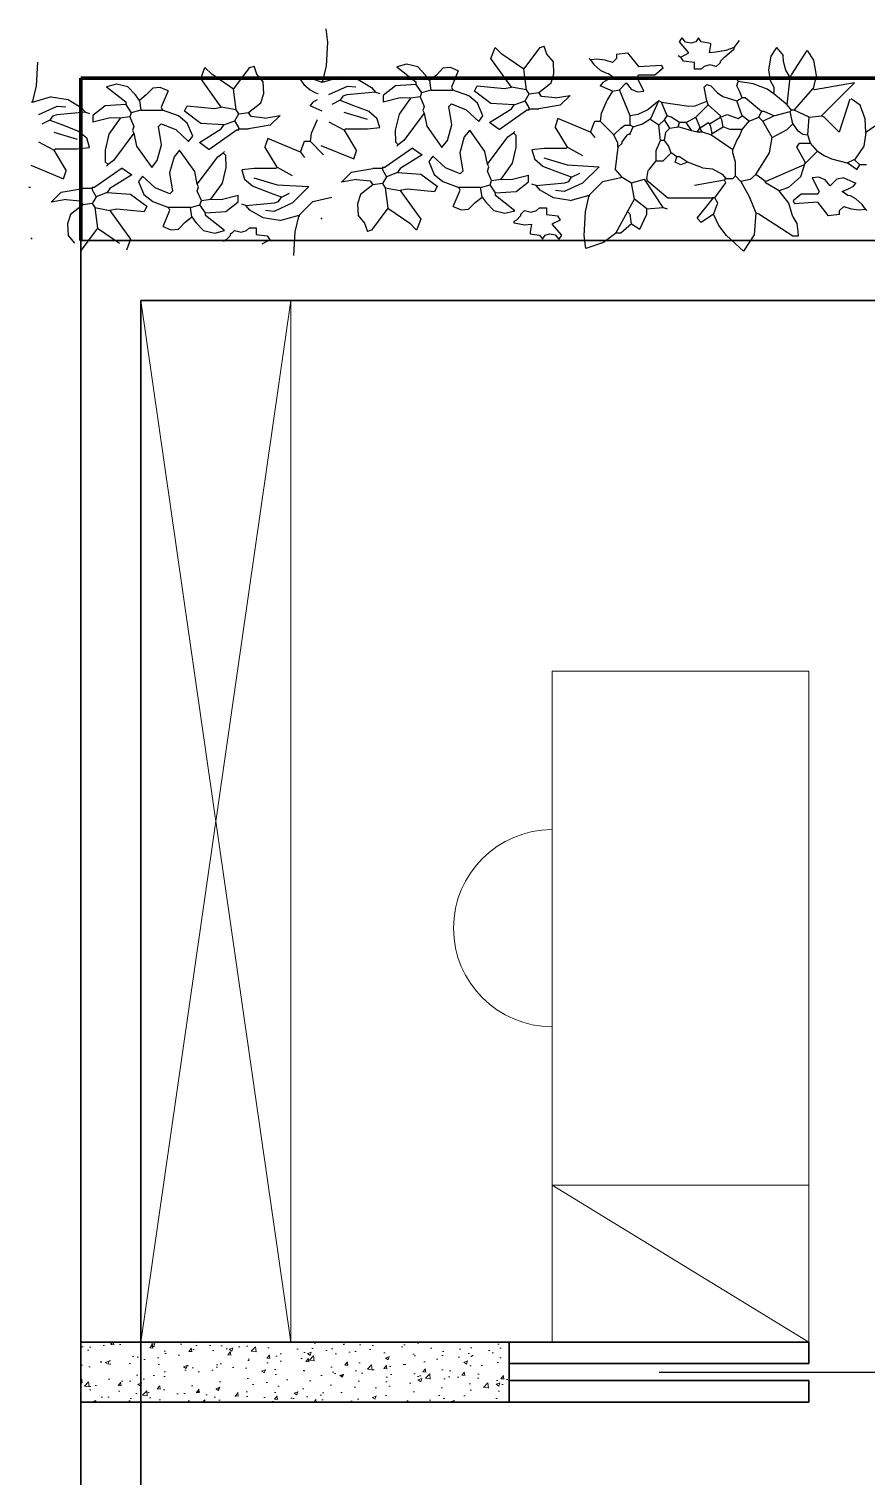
# Model space of a CAD drawing. Header units: inches. Extents: x 13.5 to 49.5, y 6.6 to 23.5.
# Drawn here: x 14.925 to 16.88, y 16.188 to 19.566 of the extents above; entities that cross this region are included whole.
import ezdxf

# ---------------------------------------------------------------- set-up
doc = ezdxf.new("R2010")
doc.units = ezdxf.units.IN
doc.header["$MEASUREMENT"] = 0
for name, color, linetype, lineweight in [('A-DOOR-FULL', 4, 'Continuous', 25), ('A-FLOR-FTPT', 6, 'Continuous', 70), ('A-FLOR-PATT', 8, 'Continuous', 18), ('A-FURN', 8, 'Continuous', 18), ('A-WALL-FULL', 7, 'Continuous', 35)]:
    doc.layers.add(name, color=color, linetype=linetype, lineweight=lineweight)
doc.layers.add('VERDE_siepe', color=96, linetype='Continuous')

# ---------------------------------------------------------------- blocks, each defined once
blk = doc.blocks.new('scrivania')
at = {"layer": 'A-FURN'}
blk.add_lwpolyline([(49.4065, -87.0109), (50.0065, -87.0109), (50.0065, -85.8109), (49.4065, -85.8109), (49.4065, -87.0109)], dxfattribs=at)
blk.add_arc((50.0065, -86.4109), 0.23, 270, 90, dxfattribs=at)

msp = doc.modelspace()

# ---------------------------------------------------------------- hatches: boundary and pattern name
at = {"layer": 'A-FLOR-PATT'}
h = msp.add_hatch(dxfattribs=at)
h.set_pattern_fill('AR-CONC', color=256, scale=0.0005, style=0)
h.set_pattern_definition([(50, (48.46112, 97.60197), (0.091092334, -0.00796954), [0.009525, -0.104775]), (355, (48.46112, 97.60197), (-0.01762141, 0.09552832), [0.00762, -0.08382]), (100.451, (48.46871, 97.60131), (0.07347125, 0.08755834), [0.008095, -0.089045]), (46.1842, (48.46112, 97.62737), (0.13553952, -0.02102116), [0.0142875, -0.1571625]), (96.6356, (48.47241, 97.62562), (0.11870212, 0.12371278), [0.0121425, -0.1335675]), (351.184, (48.46112, 97.62737), (0.1187023, 0.12371256), [0.01143, -0.12573]), (21, (48.47382, 97.62102), (0.07580744, -0.05113276), [0.009525, -0.104775]), (326, (48.47382, 97.62102), (0.03090101, 0.09209398), [0.00762, -0.08382]), (71.4514, (48.48014, 97.61676), (0.106708245, 0.04096143), [0.008095, -0.089045]), (37.5, (48.46112, 97.60197), (0.001544302, 0.04227752), [0, -0.082804, 0, -0.08509, 0, -0.0841375]), (7.5, (48.46112, 97.60197), (0.033409831, 0.050090287), [0, -0.048514, 0, -0.080899, 0, -0.0320675]), (327.5, (48.4328, 97.60197), (0.067795298, -0.002864372), [0, -0.03175, 0, -0.09906, 0, -0.131445]), (317.5, (48.4201, 97.60197), (0.07406459, 0.012713246), [0, -0.041275, 0, -0.065786, 0, -0.093345])])
h.paths.add_polyline_path([(15.0465, 16.5011), (15.0465, 16.3611), (16.0465, 16.3611), (16.0465, 16.4968, 0.366815), (16.0152, 16.4911), (16.0113, 16.4942, -0.089578), (16.0193, 16.5011)])

# ---------------------------------------------------------------- linework, layer by layer
at = {"layer": 'A-DOOR-FULL'}
msp.add_line((16.3965, 16.4311), (17.0965, 16.4311), dxfattribs=at)
at = {"layer": 'A-FLOR-FTPT'}
for p in [(24.1165, 19.4511), (15.0465, 19.0717)]:
    msp.add_line(p, (15.0465, 19.4511), dxfattribs=at)
at = {"layer": 'A-FURN'}
for p, q in [((15.5365, 18.9317), (15.1865, 16.5011)), ((15.1865, 18.9317), (15.5365, 16.5011)), ((17.0914, 18.9317), (15.1865, 18.9317)), ((15.1865, 18.9317), (15.1865, 18.5817)), ((15.5365, 18.9317), (15.1865, 18.9317)), ((15.5365, 18.9317), (15.5365, 16.5011)), ((15.1865, 18.5817), (15.1865, 16.6768)), ((16.7465, 16.5011), (16.1465, 16.867)), ((16.1465, 16.867), (16.1465, 16.5011)), ((16.7465, 16.867), (16.7465, 16.5011)), ((15.1865, 16.5011), (15.5365, 16.5011)), ((16.1465, 16.5011), (16.7465, 16.5011))]:
    msp.add_line(p, q, dxfattribs=at)
at = {"layer": 'A-WALL-FULL'}
for p, q in [((15.0465, 16.5011), (15.0465, 19.0717)), ((18.1894, 19.0717), (15.0465, 19.0717)), ((15.1865, 16.3611), (15.1865, 18.9317)), ((18.0465, 18.9317), (15.1865, 18.9317)), ((15.0465, 16.5011), (15.0465, 16.3611)), ((16.0465, 16.5011), (16.7465, 16.5011)), ((16.7465, 16.5011), (16.7465, 16.4511)), ((16.7465, 16.4511), (16.0465, 16.4511)), ((16.7465, 16.4111), (16.0465, 16.4111)), ((16.7465, 16.3611), (16.7465, 16.4111)), ((15.0465, 16.3611), (15.1865, 16.3611)), ((15.0465, 15.9511), (15.0465, 16.3611)), ((15.1865, 16.3611), (15.1865, 15.9511)), ((16.7465, 16.3611), (16.0465, 16.3611))]:
    msp.add_line(p, q, dxfattribs=at)
msp.add_lwpolyline([(15.0465, 16.5011), (16.0465, 16.5011), (16.0465, 16.3611), (15.0465, 16.3611)], close=True, dxfattribs=at)
at = {"layer": 'VERDE_siepe'}
for p, q in [((15.618, 19.5657), (15.6223, 19.535)), ((15.6223, 19.535), (15.6194, 19.4797)), ((16.0039, 19.4969), (16.0135, 19.5225)), ((16.0294, 19.5065), (16.0135, 19.5225)), ((16.0804, 19.4714), (16.1187, 19.5225)), ((16.1187, 19.5225), (16.1283, 19.5256)), ((16.1347, 19.5065), (16.1283, 19.5256)), ((16.444, 19.5352), (16.4504, 19.5448)), ((16.4663, 19.5097), (16.444, 19.5352)), ((16.4585, 19.5344), (16.4504, 19.5448)), ((16.4715, 19.5321), (16.4585, 19.5344)), ((16.4824, 19.5355), (16.4715, 19.5321)), ((16.4886, 19.5448), (16.4824, 19.5355)), ((16.495, 19.5352), (16.4886, 19.5448)), ((16.5173, 19.532), (16.495, 19.5352)), ((16.5142, 19.5097), (16.5173, 19.5288)), ((16.5173, 19.5288), (16.5173, 19.532)), ((16.5716, 19.5225), (16.5527, 19.515)), ((16.5716, 19.5225), (16.5843, 19.5384)), ((16.5716, 19.5193), (16.5716, 19.5225)), ((16.6704, 19.5225), (16.6573, 19.5024)), ((16.6704, 19.5225), (16.6864, 19.5033)), ((14.9448, 19.4883), (14.9418, 19.4331)), ((16.0517, 19.43), (16.0039, 19.4969)), ((16.0804, 19.4714), (16.0294, 19.5065)), ((16.1496, 19.4888), (16.1347, 19.5065)), ((16.151, 19.4612), (16.1496, 19.4888)), ((16.2367, 19.4938), (16.2335, 19.4969)), ((16.2515, 19.495), (16.2367, 19.4938)), ((16.2367, 19.4938), (16.2445, 19.4827)), ((16.2702, 19.4931), (16.2515, 19.495)), ((16.2877, 19.4874), (16.2702, 19.4931)), ((16.2973, 19.4969), (16.2877, 19.4874)), ((16.2973, 19.5065), (16.3228, 19.5097)), ((16.2973, 19.5065), (16.2973, 19.4969)), ((16.3228, 19.5097), (16.3483, 19.4778)), ((16.4408, 19.5033), (16.4472, 19.5001)), ((16.4472, 19.5001), (16.4663, 19.5097)), ((16.4536, 19.4906), (16.4472, 19.5001)), ((16.4791, 19.4874), (16.4536, 19.4906)), ((16.4791, 19.4714), (16.4791, 19.4874)), ((16.5293, 19.5115), (16.5142, 19.5097)), ((16.5527, 19.515), (16.5293, 19.5115)), ((16.5365, 19.4842), (16.5397, 19.4874)), ((16.5397, 19.4906), (16.5492, 19.5001)), ((16.5397, 19.4874), (16.5397, 19.4906)), ((16.5492, 19.5001), (16.5716, 19.5193)), ((16.6573, 19.5024), (16.6519, 19.4704)), ((16.6873, 19.4898), (16.6864, 19.5033)), ((16.6927, 19.4693), (16.6873, 19.4898)), ((16.7055, 19.4587), (16.7419, 19.515)), ((16.7419, 19.515), (16.757, 19.4927)), ((16.757, 19.4927), (16.7635, 19.4573)), ((15.3263, 19.4503), (15.3359, 19.4758)), ((15.3518, 19.4599), (15.3359, 19.4758)), ((15.4029, 19.4248), (15.3518, 19.4599)), ((15.4029, 19.4248), (15.4411, 19.4758)), ((15.4411, 19.4758), (15.4507, 19.479)), ((15.4571, 19.4599), (15.4507, 19.479)), ((15.472, 19.4422), (15.4571, 19.4599)), ((15.6194, 19.4797), (15.6101, 19.4407)), ((15.6548, 19.4535), (15.6101, 19.4407)), ((15.6548, 19.4535), (15.6941, 19.4475)), ((15.807, 19.4831), (15.7842, 19.4773)), ((15.7842, 19.4773), (15.8288, 19.4422)), ((15.8333, 19.4769), (15.807, 19.4831)), ((15.8511, 19.4581), (15.8333, 19.4769)), ((15.8607, 19.4454), (15.8511, 19.4581)), ((15.8767, 19.4581), (15.8607, 19.4454)), ((15.8919, 19.4739), (15.8767, 19.4581)), ((15.9095, 19.4754), (15.8919, 19.4739)), ((15.9277, 19.4677), (15.9095, 19.4754)), ((15.9277, 19.4677), (15.9117, 19.4294)), ((16.0868, 19.4236), (16.0804, 19.4714)), ((16.1442, 19.4395), (16.151, 19.4612)), ((16.2445, 19.4827), (16.2591, 19.4698)), ((16.2591, 19.4698), (16.272, 19.4631)), ((16.272, 19.4631), (16.2782, 19.4619)), ((16.2782, 19.4619), (16.2909, 19.4523)), ((16.3451, 19.4523), (16.3483, 19.4587)), ((16.3483, 19.4778), (16.4025, 19.481)), ((16.3483, 19.4587), (16.3866, 19.4587)), ((16.3866, 19.4587), (16.4057, 19.4746)), ((16.4057, 19.4746), (16.4025, 19.481)), ((16.495, 19.4714), (16.4791, 19.4714)), ((16.502, 19.4779), (16.495, 19.4714)), ((16.5146, 19.4818), (16.502, 19.4779)), ((16.5301, 19.4778), (16.5146, 19.4818)), ((16.5365, 19.4842), (16.5301, 19.4778)), ((16.6519, 19.4704), (16.6557, 19.4453)), ((16.7023, 19.4523), (16.6927, 19.4693)), ((16.7023, 19.4523), (16.7055, 19.4587)), ((16.7635, 19.4573), (16.7565, 19.4268)), ((14.9418, 19.4331), (14.9326, 19.3941)), ((15.1294, 19.4364), (15.1066, 19.4306)), ((15.1066, 19.4306), (15.1512, 19.3956)), ((15.1557, 19.4303), (15.1294, 19.4364)), ((15.1736, 19.4115), (15.1557, 19.4303)), ((15.2143, 19.4272), (15.1991, 19.4115)), ((15.2319, 19.4288), (15.2143, 19.4272)), ((15.2501, 19.4211), (15.2319, 19.4288)), ((15.2501, 19.4211), (15.2341, 19.3828)), ((15.3742, 19.3833), (15.3263, 19.4503)), ((15.4092, 19.377), (15.4029, 19.4248)), ((15.4734, 19.4146), (15.472, 19.4422)), ((15.5591, 19.4471), (15.5559, 19.4503)), ((15.5739, 19.4483), (15.5591, 19.4471)), ((15.5591, 19.4471), (15.5669, 19.4361)), ((15.5669, 19.4361), (15.5815, 19.4232)), ((15.5926, 19.4465), (15.5739, 19.4483)), ((15.5815, 19.4232), (15.5944, 19.4164)), ((15.6101, 19.4407), (15.5926, 19.4465)), ((15.6101, 19.4407), (15.6101, 19.4439)), ((15.6257, 19.4126), (15.6686, 19.4323)), ((15.6686, 19.4323), (15.6887, 19.4303)), ((15.6941, 19.4475), (15.7249, 19.4291)), ((15.7249, 19.4291), (15.7345, 19.4184)), ((15.781, 19.4326), (15.7523, 19.4103)), ((15.8288, 19.4358), (15.781, 19.4326)), ((15.8288, 19.4422), (15.8288, 19.4358)), ((15.8288, 19.4358), (15.8416, 19.4167)), ((15.8639, 19.4231), (15.8416, 19.4167)), ((15.8607, 19.4454), (15.8639, 19.4231)), ((15.8639, 19.4231), (15.9149, 19.4231)), ((15.9117, 19.4294), (15.9149, 19.4231)), ((15.9519, 19.4094), (15.9149, 19.4231)), ((15.9656, 19.4204), (15.972, 19.4332)), ((16.0039, 19.3917), (15.9656, 19.4204)), ((15.972, 19.4332), (16.0358, 19.4268)), ((16.0358, 19.4268), (16.0517, 19.43)), ((16.0868, 19.4236), (16.0517, 19.43)), ((16.0932, 19.414), (16.0868, 19.4236)), ((16.1155, 19.4172), (16.1442, 19.4395)), ((16.265, 19.4404), (16.259, 19.4332)), ((16.2877, 19.4204), (16.259, 19.4332)), ((16.2761, 19.4465), (16.265, 19.4404)), ((16.2877, 19.4204), (16.2755, 19.4005)), ((16.2909, 19.4523), (16.2761, 19.4465)), ((16.2877, 19.4204), (16.3037, 19.4236)), ((16.3037, 19.4236), (16.3196, 19.4395)), ((16.3292, 19.363), (16.3037, 19.4236)), ((16.3196, 19.4395), (16.3312, 19.425)), ((16.3312, 19.425), (16.3458, 19.4189)), ((16.3611, 19.4204), (16.3451, 19.4523)), ((16.3458, 19.4189), (16.3611, 19.4204)), ((16.5014, 19.43), (16.5078, 19.4363)), ((16.5078, 19.3981), (16.5014, 19.43)), ((16.5078, 19.4363), (16.5173, 19.4332)), ((16.5173, 19.4332), (16.5325, 19.4162)), ((16.5811, 19.4427), (16.5779, 19.4491)), ((16.5779, 19.4332), (16.5811, 19.4427)), ((16.5843, 19.4204), (16.5779, 19.4332)), ((16.5843, 19.4427), (16.5811, 19.4427)), ((16.6159, 19.4379), (16.5811, 19.4427)), ((16.5907, 19.4045), (16.5843, 19.4204)), ((16.6491, 19.4248), (16.6159, 19.4379)), ((16.6641, 19.414), (16.6491, 19.4248)), ((16.6557, 19.4453), (16.6641, 19.43)), ((16.6641, 19.43), (16.6641, 19.4172)), ((16.6959, 19.3885), (16.7023, 19.4523)), ((16.7119, 19.3758), (16.7565, 19.4268)), ((16.7597, 19.4236), (16.7565, 19.4268)), ((16.8527, 19.44), (16.7597, 19.4236)), ((16.7757, 19.363), (16.8527, 19.44)), ((14.9772, 19.4069), (14.9326, 19.3941)), ((14.9326, 19.3941), (14.9326, 19.3973)), ((14.9482, 19.366), (14.991, 19.3857)), ((14.9772, 19.4069), (15.0165, 19.4009)), ((14.991, 19.3857), (15.0111, 19.3837)), ((15.0165, 19.4009), (15.0473, 19.3825)), ((15.1034, 19.386), (15.0747, 19.3637)), ((15.1512, 19.3892), (15.1034, 19.386)), ((15.1512, 19.3956), (15.1512, 19.3892)), ((15.1512, 19.3892), (15.164, 19.37)), ((15.1831, 19.3987), (15.1736, 19.4115)), ((15.1991, 19.4115), (15.1831, 19.3987)), ((15.1831, 19.3987), (15.1863, 19.3764)), ((15.2881, 19.3738), (15.2944, 19.3865)), ((15.2944, 19.3865), (15.3582, 19.3802)), ((15.4379, 19.3706), (15.4666, 19.3929)), ((15.4666, 19.3929), (15.4734, 19.4146)), ((15.5874, 19.3937), (15.5814, 19.3865)), ((15.6101, 19.3738), (15.5814, 19.3865)), ((15.5985, 19.3999), (15.5874, 19.3937)), ((15.5944, 19.4164), (15.6006, 19.4152)), ((15.6516, 19.3993), (15.6325, 19.3897)), ((15.658, 19.4089), (15.6516, 19.3993)), ((15.6516, 19.3993), (15.6771, 19.3897)), ((15.6675, 19.412), (15.658, 19.4089)), ((15.7345, 19.4184), (15.6675, 19.412)), ((15.6771, 19.3897), (15.7186, 19.3738)), ((15.7345, 19.4184), (15.7441, 19.4152)), ((15.7523, 19.4103), (15.7523, 19.3944)), ((15.7923, 19.4048), (15.7523, 19.3944)), ((15.8161, 19.4039), (15.7894, 19.3665)), ((15.8161, 19.4039), (15.7923, 19.4048)), ((15.8384, 19.4071), (15.8161, 19.4039)), ((15.8416, 19.4167), (15.8384, 19.4071)), ((15.8384, 19.4071), (15.848, 19.3848)), ((15.9117, 19.3912), (15.9054, 19.3848)), ((15.9117, 19.3912), (15.9461, 19.3772)), ((15.9724, 19.3925), (15.9519, 19.4094)), ((15.9851, 19.3625), (15.9724, 19.3925)), ((16.0581, 19.3885), (16.0039, 19.3917)), ((16.0517, 19.3789), (16.0581, 19.3885)), ((16.0581, 19.3885), (16.0836, 19.3981)), ((16.0836, 19.3981), (16.0932, 19.414)), ((16.0932, 19.3821), (16.0836, 19.3981)), ((16.0932, 19.414), (16.1155, 19.4172)), ((16.1219, 19.4076), (16.1155, 19.4172)), ((16.1657, 19.3876), (16.1155, 19.3789)), ((16.1538, 19.4045), (16.1219, 19.4076)), ((16.1538, 19.4045), (16.1891, 19.4106)), ((16.1891, 19.4106), (16.1657, 19.3876)), ((16.2755, 19.4005), (16.2614, 19.3686)), ((16.3962, 19.3981), (16.3704, 19.3765)), ((16.377, 19.3566), (16.3962, 19.3981)), ((16.4025, 19.3949), (16.3962, 19.3981)), ((16.4025, 19.3949), (16.4663, 19.3853)), ((16.4153, 19.363), (16.4025, 19.3949)), ((16.4663, 19.3853), (16.4808, 19.3865)), ((16.4808, 19.3865), (16.508, 19.3974)), ((16.4823, 19.3598), (16.511, 19.3885)), ((16.511, 19.3885), (16.5078, 19.3981)), ((16.5397, 19.363), (16.511, 19.3885)), ((16.5325, 19.4162), (16.5456, 19.4077)), ((16.5456, 19.4077), (16.5779, 19.3981)), ((16.5779, 19.3981), (16.5907, 19.4045)), ((16.5907, 19.363), (16.5779, 19.3981)), ((16.5971, 19.4045), (16.5907, 19.4045)), ((16.6354, 19.3726), (16.5971, 19.4045)), ((16.6641, 19.414), (16.6641, 19.4172)), ((16.6959, 19.3885), (16.6641, 19.414)), ((16.7055, 19.3758), (16.6959, 19.3885)), ((16.8416, 19.4016), (16.8171, 19.3247)), ((16.8656, 19.3876), (16.8446, 19.4023)), ((16.8773, 19.3558), (16.8656, 19.3876)), ((14.974, 19.3527), (14.9549, 19.3431)), ((14.9804, 19.3622), (14.974, 19.3527)), ((14.974, 19.3527), (14.9995, 19.3431)), ((14.99, 19.3654), (14.9804, 19.3622)), ((15.0569, 19.3718), (14.99, 19.3654)), ((15.0473, 19.3825), (15.0569, 19.3718)), ((15.0569, 19.3718), (15.0665, 19.3686)), ((15.0747, 19.3637), (15.0747, 19.3477)), ((15.1147, 19.3582), (15.0747, 19.3477)), ((15.1385, 19.3573), (15.1118, 19.3198)), ((15.1385, 19.3573), (15.1147, 19.3582)), ((15.1608, 19.3605), (15.1385, 19.3573)), ((15.164, 19.37), (15.1608, 19.3605)), ((15.1608, 19.3605), (15.1704, 19.3382)), ((15.1863, 19.3764), (15.164, 19.37)), ((15.1863, 19.3764), (15.2373, 19.3764)), ((15.2341, 19.3828), (15.2373, 19.3764)), ((15.2744, 19.3628), (15.2373, 19.3764)), ((15.2949, 19.3459), (15.2744, 19.3628)), ((15.3263, 19.3451), (15.2881, 19.3738)), ((15.3582, 19.3802), (15.3742, 19.3833)), ((15.4092, 19.377), (15.3742, 19.3833)), ((15.406, 19.3514), (15.4156, 19.3674)), ((15.4156, 19.3674), (15.4092, 19.377)), ((15.4156, 19.3674), (15.4379, 19.3706)), ((15.4443, 19.361), (15.4379, 19.3706)), ((15.4762, 19.3578), (15.4443, 19.361)), ((15.4762, 19.3578), (15.5115, 19.364)), ((15.5115, 19.364), (15.4881, 19.3409)), ((15.5979, 19.3538), (15.5839, 19.3219)), ((15.7159, 19.3542), (15.6614, 19.3705)), ((15.7186, 19.3738), (15.7377, 19.3578)), ((15.7441, 19.3355), (15.7377, 19.3578)), ((15.7894, 19.3665), (15.7806, 19.3296)), ((15.848, 19.3688), (15.8001, 19.3051)), ((15.848, 19.3848), (15.8448, 19.3752)), ((15.8448, 19.3752), (15.848, 19.3688)), ((15.848, 19.3688), (15.8538, 19.3388)), ((15.9124, 19.3419), (15.9054, 19.3848)), ((15.9461, 19.3772), (15.9755, 19.3497)), ((15.9755, 19.3497), (15.9851, 19.3625)), ((16.0007, 19.347), (16.0517, 19.3789)), ((16.023, 19.3311), (16.0868, 19.3758)), ((16.09, 19.3758), (16.0868, 19.3758)), ((16.09, 19.3758), (16.0932, 19.3789)), ((16.0932, 19.3758), (16.09, 19.3758)), ((16.0932, 19.3789), (16.0932, 19.3821)), ((16.0932, 19.3758), (16.0932, 19.3789)), ((16.0932, 19.3789), (16.1155, 19.3789)), ((16.1602, 19.3566), (16.1538, 19.3375)), ((16.2367, 19.3247), (16.1602, 19.3566)), ((16.2614, 19.3686), (16.259, 19.3502)), ((16.347, 19.3661), (16.3292, 19.363)), ((16.3292, 19.3407), (16.3292, 19.363)), ((16.3704, 19.3765), (16.347, 19.3661)), ((16.3579, 19.3439), (16.377, 19.3566)), ((16.377, 19.3534), (16.377, 19.3566)), ((16.3962, 19.3407), (16.377, 19.3534)), ((16.3962, 19.3407), (16.4089, 19.3534)), ((16.4089, 19.3534), (16.4153, 19.363)), ((16.4217, 19.3343), (16.4089, 19.3534)), ((16.4249, 19.3598), (16.4153, 19.363)), ((16.444, 19.347), (16.4249, 19.3598)), ((16.4599, 19.347), (16.4823, 19.3598)), ((16.4918, 19.3375), (16.4823, 19.3598)), ((16.5142, 19.3439), (16.5397, 19.3598)), ((16.5397, 19.3598), (16.5556, 19.3662)), ((16.5397, 19.3598), (16.5397, 19.363)), ((16.5429, 19.3534), (16.5397, 19.3598)), ((16.5461, 19.3375), (16.5429, 19.3534)), ((16.5556, 19.3662), (16.5811, 19.3566)), ((16.5811, 19.3566), (16.5907, 19.363)), ((16.6066, 19.3502), (16.5907, 19.363)), ((16.6066, 19.3502), (16.629, 19.3598)), ((16.629, 19.3598), (16.6354, 19.3726)), ((16.6385, 19.3502), (16.629, 19.3598)), ((16.6417, 19.3726), (16.6354, 19.3726)), ((16.6385, 19.3502), (16.6641, 19.363)), ((16.6641, 19.363), (16.6417, 19.3726)), ((16.6641, 19.363), (16.7023, 19.3726)), ((16.7023, 19.3726), (16.7055, 19.3758)), ((16.7087, 19.3439), (16.7023, 19.3726)), ((16.7119, 19.3758), (16.7055, 19.3758)), ((16.747, 19.3598), (16.7119, 19.3758)), ((16.7438, 19.3183), (16.747, 19.3598)), ((16.747, 19.3598), (16.7757, 19.363)), ((16.782, 19.3598), (16.7757, 19.363)), ((16.8171, 19.3247), (16.782, 19.3598)), ((16.8796, 19.324), (16.8773, 19.3558)), ((16.9217, 19.3534), (16.8796, 19.324)), ((15.0383, 19.3075), (14.9838, 19.3239)), ((14.9995, 19.3431), (15.041, 19.3271)), ((15.041, 19.3271), (15.0601, 19.3112)), ((15.1118, 19.3198), (15.103, 19.283)), ((15.1704, 19.3222), (15.1225, 19.2584)), ((15.1704, 19.3382), (15.1672, 19.3286)), ((15.1672, 19.3286), (15.1704, 19.3222)), ((15.1704, 19.3222), (15.1762, 19.2922)), ((15.2341, 19.3445), (15.2278, 19.3382)), ((15.2348, 19.2953), (15.2278, 19.3382)), ((15.2341, 19.3445), (15.2685, 19.3306)), ((15.2685, 19.3306), (15.2979, 19.3031)), ((15.3075, 19.3158), (15.2949, 19.3459)), ((15.3231, 19.3004), (15.3742, 19.3323)), ((15.3805, 19.3419), (15.3263, 19.3451)), ((15.3455, 19.2845), (15.4092, 19.3291)), ((15.3742, 19.3323), (15.3805, 19.3419)), ((15.3805, 19.3419), (15.406, 19.3514)), ((15.4156, 19.3355), (15.406, 19.3514)), ((15.4124, 19.3291), (15.4092, 19.3291)), ((15.4124, 19.3291), (15.4156, 19.3323)), ((15.4156, 19.3291), (15.4124, 19.3291)), ((15.4156, 19.3323), (15.4156, 19.3355)), ((15.4156, 19.3291), (15.4156, 19.3323)), ((15.4156, 19.3323), (15.4379, 19.3323)), ((15.4881, 19.3409), (15.4379, 19.3323)), ((15.5839, 19.3219), (15.5814, 19.3036)), ((15.6612, 19.3291), (15.6261, 19.3483)), ((15.6612, 19.3291), (15.6644, 19.3323)), ((15.6612, 19.3291), (15.6899, 19.2813)), ((15.6644, 19.3323), (15.7154, 19.3323)), ((15.7154, 19.3323), (15.7441, 19.3355)), ((15.7806, 19.3296), (15.781, 19.3019)), ((15.8538, 19.3388), (15.8894, 19.2891)), ((15.9022, 19.3051), (15.9124, 19.3419)), ((15.9543, 19.3297), (15.9415, 19.3137)), ((15.9898, 19.2799), (15.9543, 19.3297)), ((16.023, 19.3311), (16.0007, 19.347)), ((16.0436, 19.3137), (16.0563, 19.3233)), ((16.0563, 19.3233), (16.0595, 19.3265)), ((16.0627, 19.3169), (16.0563, 19.3233)), ((16.1825, 19.2896), (16.1538, 19.3375)), ((16.2367, 19.3247), (16.2463, 19.3502)), ((16.2367, 19.3247), (16.2463, 19.312)), ((16.2463, 19.3502), (16.259, 19.3502)), ((16.2909, 19.3183), (16.259, 19.3502)), ((16.2909, 19.3183), (16.3069, 19.3343)), ((16.3005, 19.2992), (16.2909, 19.3183)), ((16.3069, 19.3343), (16.3164, 19.3407)), ((16.3101, 19.3024), (16.3228, 19.3183)), ((16.3164, 19.3407), (16.3292, 19.3407)), ((16.3228, 19.3183), (16.3292, 19.3215)), ((16.3356, 19.3375), (16.3292, 19.3407)), ((16.3292, 19.3215), (16.3356, 19.3375)), ((16.3292, 19.3183), (16.3292, 19.3215)), ((16.3356, 19.3375), (16.3579, 19.3439)), ((16.3994, 19.3056), (16.3962, 19.3407)), ((16.4089, 19.3056), (16.4121, 19.3247)), ((16.4121, 19.3247), (16.4217, 19.3343)), ((16.4217, 19.3343), (16.4408, 19.3375)), ((16.4408, 19.3375), (16.444, 19.347)), ((16.4727, 19.3279), (16.4408, 19.3375)), ((16.4599, 19.347), (16.444, 19.347)), ((16.4727, 19.3279), (16.4599, 19.347)), ((16.4855, 19.3247), (16.4727, 19.3279)), ((16.4855, 19.3247), (16.4918, 19.3343)), ((16.4982, 19.3247), (16.4855, 19.3247)), ((16.4918, 19.3343), (16.511, 19.347)), ((16.4918, 19.3343), (16.4918, 19.3375)), ((16.4982, 19.3247), (16.4918, 19.3343)), ((16.5173, 19.3183), (16.4982, 19.3247)), ((16.511, 19.347), (16.5142, 19.3439)), ((16.5173, 19.3375), (16.5142, 19.3439)), ((16.5205, 19.3215), (16.5173, 19.3375)), ((16.5173, 19.3183), (16.5205, 19.3215)), ((16.5684, 19.2833), (16.5173, 19.3183)), ((16.5205, 19.3215), (16.5461, 19.3375)), ((16.562, 19.3311), (16.5461, 19.3375)), ((16.5907, 19.3311), (16.562, 19.3311)), ((16.5843, 19.3152), (16.5907, 19.3311)), ((16.5907, 19.3311), (16.6066, 19.3502)), ((16.6609, 19.312), (16.6385, 19.3502)), ((16.6609, 19.312), (16.6959, 19.3311)), ((16.6959, 19.3311), (16.7087, 19.3439)), ((16.7087, 19.3439), (16.7192, 19.3293)), ((16.7192, 19.3293), (16.7324, 19.3201)), ((16.7324, 19.3201), (16.7438, 19.3183)), ((16.7502, 19.2992), (16.7438, 19.3183)), ((16.8796, 19.324), (16.8744, 19.2922)), ((14.9836, 19.2825), (14.9485, 19.3016)), ((14.9836, 19.2825), (14.9868, 19.2857)), ((14.9868, 19.2857), (15.0378, 19.2857)), ((15.0378, 19.2857), (15.0665, 19.2889)), ((15.0665, 19.2889), (15.0601, 19.3112)), ((15.1762, 19.2922), (15.2118, 19.2425)), ((15.2246, 19.2584), (15.2348, 19.2953)), ((15.2979, 19.3031), (15.3075, 19.3158)), ((15.3455, 19.2845), (15.3231, 19.3004)), ((15.4826, 19.31), (15.4762, 19.2909)), ((15.5049, 19.243), (15.4762, 19.2909)), ((15.5591, 19.2781), (15.4826, 19.31)), ((15.5591, 19.2781), (15.5687, 19.3036)), ((15.5687, 19.3036), (15.5814, 19.3036)), ((15.6133, 19.2717), (15.5814, 19.3036)), ((15.607, 19.294), (15.6835, 19.2622)), ((15.8206, 19.2877), (15.7568, 19.243)), ((15.781, 19.3019), (15.7874, 19.2955)), ((15.7874, 19.2955), (15.7842, 19.2923)), ((15.8001, 19.3051), (15.7874, 19.2955)), ((15.8206, 19.2877), (15.843, 19.2717)), ((15.8894, 19.2891), (15.9022, 19.3051)), ((15.9415, 19.3137), (15.9313, 19.2769)), ((15.9957, 19.2499), (16.0436, 19.3137)), ((16.0543, 19.2523), (16.0631, 19.2891)), ((16.0631, 19.2891), (16.0627, 19.3169)), ((16.1283, 19.2865), (16.0996, 19.2833)), ((16.1793, 19.2865), (16.1283, 19.2865)), ((16.1825, 19.2896), (16.1793, 19.2865)), ((16.1825, 19.2896), (16.2176, 19.2705)), ((16.3005, 19.2896), (16.2941, 19.2386)), ((16.3005, 19.2896), (16.3101, 19.2992)), ((16.3005, 19.2896), (16.3005, 19.2992)), ((16.3101, 19.2992), (16.3101, 19.3024)), ((16.3897, 19.2817), (16.3994, 19.3056)), ((16.4089, 19.3056), (16.3994, 19.3056)), ((16.4185, 19.2928), (16.4089, 19.3056)), ((16.4249, 19.2769), (16.4185, 19.2928)), ((16.5684, 19.2833), (16.5779, 19.3056)), ((16.5779, 19.3056), (16.5843, 19.3152)), ((16.6545, 19.2769), (16.6609, 19.312)), ((16.7183, 19.2896), (16.7246, 19.2992)), ((16.7374, 19.2546), (16.7183, 19.2896)), ((16.7246, 19.2992), (16.7502, 19.2992)), ((16.7661, 19.2801), (16.7502, 19.2992)), ((16.8744, 19.2922), (16.8527, 19.2602)), ((14.9836, 19.2825), (15.0123, 19.2347)), ((15.103, 19.283), (15.1034, 19.2552)), ((15.1034, 19.2552), (15.1098, 19.2489)), ((15.1225, 19.2584), (15.1098, 19.2489)), ((15.2118, 19.2425), (15.2246, 19.2584)), ((15.2639, 19.2671), (15.2537, 19.2302)), ((15.2767, 19.283), (15.2639, 19.2671)), ((15.3123, 19.2333), (15.2767, 19.283)), ((15.3181, 19.2033), (15.366, 19.2671)), ((15.366, 19.2671), (15.3787, 19.2767)), ((15.3787, 19.2767), (15.3819, 19.2798)), ((15.3851, 19.2703), (15.3787, 19.2767)), ((15.3855, 19.2425), (15.3851, 19.2703)), ((15.5591, 19.2781), (15.5687, 19.2653)), ((15.6835, 19.2622), (15.6899, 19.2813)), ((15.843, 19.2717), (15.7919, 19.2398)), ((15.8681, 19.2691), (15.8586, 19.2563)), ((15.8586, 19.2563), (15.8712, 19.2262)), ((15.8976, 19.2416), (15.8681, 19.2691)), ((15.9313, 19.2769), (15.9383, 19.234)), ((15.9957, 19.2499), (15.9898, 19.2799)), ((16.0276, 19.2149), (16.0543, 19.2523)), ((16.0996, 19.2833), (16.106, 19.2609)), ((16.1251, 19.245), (16.106, 19.2609)), ((16.1277, 19.2646), (16.1822, 19.2483)), ((16.3738, 19.2386), (16.3898, 19.2578)), ((16.3898, 19.2578), (16.3897, 19.2817)), ((16.3898, 19.2578), (16.4057, 19.2578)), ((16.4057, 19.2578), (16.4249, 19.2769)), ((16.4376, 19.2673), (16.4249, 19.2769)), ((16.4344, 19.2546), (16.4376, 19.2673)), ((16.4472, 19.2482), (16.4344, 19.2546)), ((16.444, 19.2673), (16.4376, 19.2673)), ((16.4631, 19.2546), (16.444, 19.2673)), ((16.4631, 19.2546), (16.4472, 19.2482)), ((16.4982, 19.2418), (16.4631, 19.2546)), ((16.5684, 19.2769), (16.5684, 19.2833)), ((16.5748, 19.2546), (16.5684, 19.2769)), ((16.5748, 19.2227), (16.5748, 19.2546)), ((16.6226, 19.2259), (16.6545, 19.2769)), ((16.7374, 19.2546), (16.7266, 19.2203)), ((16.7374, 19.2514), (16.7661, 19.2801)), ((16.7374, 19.2514), (16.7374, 19.2546)), ((16.7661, 19.2801), (16.782, 19.2705)), ((16.782, 19.2705), (16.7994, 19.2627)), ((16.7994, 19.2627), (16.8381, 19.2523)), ((16.836, 19.2528), (16.8522, 19.2609)), ((16.8381, 19.2523), (16.8592, 19.2375)), ((16.8522, 19.2609), (16.865, 19.2482)), ((14.9294, 19.2474), (15.0059, 19.2155)), ((15.0059, 19.2155), (15.0123, 19.2347)), ((15.143, 19.241), (15.0793, 19.1964)), ((15.1098, 19.2489), (15.1066, 19.2457)), ((15.1654, 19.2251), (15.1143, 19.1932)), ((15.143, 19.241), (15.1654, 19.2251)), ((15.1906, 19.2224), (15.181, 19.2097)), ((15.22, 19.1949), (15.1906, 19.2224)), ((15.2537, 19.2302), (15.2607, 19.1874)), ((15.3181, 19.2033), (15.3123, 19.2333)), ((15.3767, 19.2057), (15.3855, 19.2425)), ((15.4507, 19.2398), (15.422, 19.2366)), ((15.422, 19.2366), (15.4284, 19.2143)), ((15.4502, 19.218), (15.5047, 19.2017)), ((15.5017, 19.2398), (15.4507, 19.2398)), ((15.5049, 19.243), (15.5017, 19.2398)), ((15.5049, 19.243), (15.54, 19.2239)), ((15.6546, 19.2082), (15.678, 19.2312)), ((15.678, 19.2312), (15.7281, 19.2398)), ((15.7505, 19.2398), (15.7281, 19.2398)), ((15.7505, 19.243), (15.7537, 19.243)), ((15.7505, 19.243), (15.7505, 19.2398)), ((15.7537, 19.243), (15.7505, 19.2398)), ((15.7505, 19.2398), (15.7505, 19.2366)), ((15.7505, 19.2366), (15.76, 19.2207)), ((15.76, 19.2207), (15.7505, 19.2048)), ((15.7537, 19.243), (15.7568, 19.243)), ((15.7855, 19.2303), (15.76, 19.2207)), ((15.7919, 19.2398), (15.7855, 19.2303)), ((15.7855, 19.2303), (15.8398, 19.2271)), ((15.8398, 19.2271), (15.878, 19.1984)), ((15.8712, 19.2262), (15.8917, 19.2094)), ((15.9319, 19.2276), (15.8976, 19.2416)), ((15.9319, 19.2276), (15.9383, 19.234)), ((15.9989, 19.2436), (15.9957, 19.2499)), ((15.9957, 19.234), (15.9989, 19.2436)), ((16.0053, 19.2117), (15.9957, 19.234)), ((16.0513, 19.214), (16.0914, 19.2244)), ((16.0914, 19.2085), (16.0914, 19.2244)), ((16.1666, 19.2291), (16.1251, 19.245)), ((16.1921, 19.2195), (16.1666, 19.2291)), ((16.1822, 19.2483), (16.2562, 19.2442)), ((16.1857, 19.2099), (16.1921, 19.2195)), ((16.1921, 19.2195), (16.2112, 19.2291)), ((16.2562, 19.2442), (16.2179, 19.2061)), ((16.2654, 19.2099), (16.3101, 19.2195)), ((16.3101, 19.2195), (16.2941, 19.2386)), ((16.3101, 19.2195), (16.3324, 19.2067)), ((16.3675, 19.2163), (16.3707, 19.2354)), ((16.3707, 19.2354), (16.3738, 19.2386)), ((16.4982, 19.2418), (16.5215, 19.2388)), ((16.5215, 19.2388), (16.5435, 19.2265)), ((16.5435, 19.2265), (16.5524, 19.2163)), ((16.5684, 19.2163), (16.5748, 19.2227)), ((16.5875, 19.2099), (16.5748, 19.2227)), ((16.6226, 19.2259), (16.6094, 19.2142)), ((16.6449, 19.2099), (16.6226, 19.2259)), ((16.6449, 19.2099), (16.7183, 19.2418)), ((16.7266, 19.2203), (16.6987, 19.1958)), ((16.7183, 19.2418), (16.7342, 19.2482)), ((16.7694, 19.2199), (16.7541, 19.2184)), ((16.7541, 19.2184), (16.7701, 19.1865)), ((16.784, 19.2138), (16.7694, 19.2199)), ((16.8275, 19.2184), (16.8115, 19.2152)), ((16.8275, 19.2184), (16.8562, 19.2057)), ((16.8586, 19.2386), (16.865, 19.2482)), ((16.8809, 19.2482), (16.865, 19.2482)), ((14.9251, 19.1964), (14.9284, 19.1964)), ((14.977, 19.1616), (15.0004, 19.1846)), ((15.0004, 19.1846), (15.0506, 19.1932)), ((15.0729, 19.1932), (15.0506, 19.1932)), ((15.0729, 19.1964), (15.0761, 19.1964)), ((15.0729, 19.1964), (15.0729, 19.1932)), ((15.0761, 19.1964), (15.0729, 19.1932)), ((15.0729, 19.1932), (15.0729, 19.19)), ((15.0729, 19.19), (15.0824, 19.1741)), ((15.0761, 19.1964), (15.0793, 19.1964)), ((15.108, 19.1836), (15.0824, 19.1741)), ((15.1143, 19.1932), (15.108, 19.1836)), ((15.108, 19.1836), (15.1622, 19.1804)), ((15.181, 19.2097), (15.1936, 19.1796)), ((15.2543, 19.181), (15.22, 19.1949)), ((15.2543, 19.181), (15.2607, 19.1874)), ((15.3213, 19.1969), (15.3181, 19.2033)), ((15.3181, 19.1874), (15.3213, 19.1969)), ((15.3277, 19.165), (15.3181, 19.1874)), ((15.35, 19.1682), (15.3767, 19.2057)), ((15.4475, 19.1984), (15.4284, 19.2143)), ((15.489, 19.1824), (15.4475, 19.1984)), ((15.5047, 19.2017), (15.5786, 19.1976)), ((15.5786, 19.1976), (15.5403, 19.1595)), ((15.6899, 19.2143), (15.6546, 19.2082)), ((15.6899, 19.2143), (15.7218, 19.2111)), ((15.7281, 19.2016), (15.6994, 19.1792)), ((15.7218, 19.2111), (15.7281, 19.2016)), ((15.7505, 19.2048), (15.7281, 19.2016)), ((15.7505, 19.2048), (15.7568, 19.1952)), ((15.7568, 19.1952), (15.7919, 19.1888)), ((15.7568, 19.1952), (15.7632, 19.1474)), ((15.8079, 19.192), (15.7919, 19.1888)), ((15.7919, 19.1888), (15.8398, 19.1218)), ((15.8717, 19.1856), (15.8079, 19.192)), ((15.878, 19.1984), (15.8717, 19.1856)), ((15.8917, 19.2094), (15.9287, 19.1957)), ((15.916, 19.1511), (15.9319, 19.1893)), ((15.9319, 19.1893), (15.9287, 19.1957)), ((15.9798, 19.1957), (15.9287, 19.1957)), ((15.9798, 19.1957), (16.0021, 19.2021)), ((15.983, 19.1734), (15.9798, 19.1957)), ((16.0021, 19.2021), (16.0053, 19.2117)), ((16.0149, 19.183), (16.0021, 19.2021)), ((16.0053, 19.2117), (16.0276, 19.2149)), ((16.0149, 19.183), (16.0627, 19.1862)), ((16.0149, 19.1766), (16.0149, 19.183)), ((16.0276, 19.2149), (16.0513, 19.214)), ((16.0627, 19.1862), (16.0914, 19.2085)), ((16.1092, 19.2004), (16.0996, 19.2035)), ((16.1092, 19.2004), (16.1761, 19.2067)), ((16.1188, 19.1897), (16.1092, 19.2004)), ((16.1496, 19.1713), (16.1188, 19.1897)), ((16.1751, 19.1864), (16.155, 19.1885)), ((16.2179, 19.2061), (16.1751, 19.1864)), ((16.1761, 19.2067), (16.1857, 19.2099)), ((16.2335, 19.178), (16.2654, 19.2099)), ((16.3324, 19.2067), (16.3621, 19.2148)), ((16.3388, 19.1685), (16.3324, 19.2067)), ((16.4057, 19.1493), (16.3621, 19.2148)), ((16.3675, 19.2163), (16.3675, 19.2131)), ((16.3675, 19.2131), (16.4172, 19.1717)), ((16.5492, 19.2131), (16.4791, 19.2004)), ((16.5269, 19.1717), (16.5524, 19.2067)), ((16.5492, 19.2131), (16.5524, 19.2163)), ((16.5524, 19.2067), (16.5492, 19.2131)), ((16.5524, 19.2163), (16.5684, 19.2163)), ((16.6094, 19.2142), (16.5875, 19.2099)), ((16.5875, 19.2099), (16.6065, 19.1743)), ((16.6449, 19.2067), (16.6449, 19.2099)), ((16.6768, 19.1876), (16.6449, 19.2067)), ((16.6987, 19.1958), (16.6768, 19.1876)), ((16.6991, 19.1589), (16.6768, 19.1876)), ((16.7701, 19.1865), (16.7669, 19.1801)), ((16.7956, 19.1993), (16.784, 19.2138)), ((16.8115, 19.2152), (16.7956, 19.1993)), ((16.8243, 19.1865), (16.8391, 19.1923)), ((16.837, 19.177), (16.8243, 19.1865)), ((16.8391, 19.1923), (16.8502, 19.1985)), ((16.8502, 19.1985), (16.8562, 19.2057)), ((15.0123, 19.1677), (14.977, 19.1616)), ((15.0123, 19.1677), (15.0442, 19.1645)), ((15.0506, 19.1549), (15.0219, 19.1326)), ((15.0442, 19.1645), (15.0506, 19.1549)), ((15.0729, 19.1581), (15.0506, 19.1549)), ((15.0824, 19.1741), (15.0729, 19.1581)), ((15.0729, 19.1581), (15.0793, 19.1486)), ((15.1622, 19.1804), (15.2004, 19.1517)), ((15.1936, 19.1796), (15.2141, 19.1627)), ((15.2004, 19.1517), (15.1941, 19.139)), ((15.2141, 19.1627), (15.2512, 19.1491)), ((15.3022, 19.1491), (15.3245, 19.1555)), ((15.3245, 19.1555), (15.3277, 19.165)), ((15.3373, 19.1363), (15.3245, 19.1555)), ((15.3277, 19.165), (15.35, 19.1682)), ((15.35, 19.1682), (15.3738, 19.1673)), ((15.3738, 19.1673), (15.4138, 19.1778)), ((15.3851, 19.1395), (15.4138, 19.1618)), ((15.4138, 19.1618), (15.4138, 19.1778)), ((15.4316, 19.1537), (15.422, 19.1569)), ((15.4316, 19.1537), (15.4985, 19.1601)), ((15.4412, 19.143), (15.4316, 19.1537)), ((15.5145, 19.1729), (15.489, 19.1824)), ((15.5403, 19.1595), (15.4975, 19.1398)), ((15.4985, 19.1601), (15.5081, 19.1633)), ((15.5081, 19.1633), (15.5145, 19.1729)), ((15.5145, 19.1729), (15.5336, 19.1824)), ((15.5559, 19.1314), (15.5878, 19.1633)), ((15.5878, 19.1633), (15.6325, 19.1729)), ((15.6994, 19.1792), (15.6926, 19.1576)), ((15.6926, 19.1576), (15.6941, 19.1299)), ((15.916, 19.1511), (15.9342, 19.1434)), ((15.9518, 19.1449), (15.967, 19.1606)), ((15.967, 19.1606), (15.983, 19.1734)), ((15.983, 19.1734), (15.9925, 19.1606)), ((15.9925, 19.1606), (16.0103, 19.1418)), ((16.0595, 19.1415), (16.0149, 19.1766)), ((16.1889, 19.1653), (16.1496, 19.1713)), ((16.1889, 19.1653), (16.2335, 19.178)), ((16.2243, 19.139), (16.2335, 19.178)), ((16.2335, 19.178), (16.2335, 19.1748)), ((16.3228, 19.1398), (16.3388, 19.1685)), ((16.3675, 19.1461), (16.3388, 19.1685)), ((16.3675, 19.1461), (16.4057, 19.1493)), ((16.4057, 19.1493), (16.4153, 19.1461)), ((16.4172, 19.1717), (16.5205, 19.1717)), ((16.4855, 19.1238), (16.5237, 19.1717)), ((16.5237, 19.1717), (16.5205, 19.1717)), ((16.5269, 19.1717), (16.5237, 19.1717)), ((16.5237, 19.1334), (16.5333, 19.1589)), ((16.5333, 19.1589), (16.5269, 19.1717)), ((16.6065, 19.1743), (16.6226, 19.1366)), ((16.7087, 19.127), (16.6991, 19.1589)), ((16.7286, 19.1801), (16.7095, 19.1642)), ((16.7095, 19.1642), (16.7127, 19.1578)), ((16.7669, 19.161), (16.7127, 19.1578)), ((16.7669, 19.1801), (16.7286, 19.1801)), ((16.7924, 19.1291), (16.7669, 19.161)), ((16.8179, 19.1419), (16.8275, 19.1514)), ((16.8275, 19.1514), (16.845, 19.1457)), ((16.8432, 19.1758), (16.837, 19.177)), ((16.8561, 19.169), (16.8432, 19.1758)), ((16.8707, 19.1561), (16.8561, 19.169)), ((16.8785, 19.1451), (16.8707, 19.1561)), ((15.0219, 19.1326), (15.015, 19.1109)), ((15.0793, 19.1486), (15.1143, 19.1422)), ((15.0793, 19.1486), (15.0856, 19.1007)), ((15.1303, 19.1454), (15.1143, 19.1422)), ((15.1143, 19.1422), (15.1622, 19.0752)), ((15.1941, 19.139), (15.1303, 19.1454)), ((15.2384, 19.1044), (15.2543, 19.1427)), ((15.2543, 19.1427), (15.2512, 19.1491)), ((15.3022, 19.1491), (15.2512, 19.1491)), ((15.2894, 19.114), (15.3054, 19.1268)), ((15.3054, 19.1268), (15.3022, 19.1491)), ((15.3054, 19.1268), (15.3149, 19.114)), ((15.3373, 19.1363), (15.3851, 19.1395)), ((15.3373, 19.13), (15.3373, 19.1363)), ((15.3819, 19.0949), (15.3373, 19.13)), ((15.472, 19.1246), (15.4412, 19.143)), ((15.5113, 19.1186), (15.472, 19.1246)), ((15.4975, 19.1398), (15.4774, 19.1418)), ((15.5113, 19.1186), (15.5559, 19.1314)), ((15.5467, 19.0924), (15.5559, 19.1314)), ((15.5559, 19.1314), (15.5559, 19.1282)), ((15.607, 19.125), (15.6101, 19.1218)), ((15.6941, 19.1299), (15.709, 19.1123)), ((15.7632, 19.1474), (15.725, 19.0963)), ((15.7632, 19.1474), (15.8143, 19.1123)), ((15.8398, 19.1218), (15.8302, 19.0963)), ((15.9342, 19.1434), (15.9518, 19.1449)), ((16.0103, 19.1418), (16.0367, 19.1357)), ((16.0367, 19.1357), (16.0595, 19.1415)), ((16.0633, 19.1197), (16.0574, 19.1163)), ((16.0574, 19.1163), (16.0574, 19.1131)), ((16.0729, 19.1293), (16.0633, 19.1197)), ((16.0761, 19.1357), (16.0729, 19.1325)), ((16.0729, 19.1325), (16.0729, 19.1293)), ((16.0761, 19.1357), (16.0824, 19.1421)), ((16.0824, 19.1421), (16.098, 19.138)), ((16.098, 19.138), (16.1105, 19.142)), ((16.1105, 19.142), (16.1175, 19.1484)), ((16.1175, 19.1484), (16.1335, 19.1484)), ((16.1335, 19.1484), (16.1335, 19.1325)), ((16.1335, 19.1325), (16.159, 19.1293)), ((16.1654, 19.1197), (16.1462, 19.1102)), ((16.159, 19.1293), (16.1654, 19.1197)), ((16.2213, 19.0838), (16.2243, 19.139)), ((16.3228, 19.1398), (16.2945, 19.0884)), ((16.3292, 19.1334), (16.3228, 19.1398)), ((16.3324, 19.1111), (16.3292, 19.1334)), ((16.3515, 19.0983), (16.3675, 19.1334)), ((16.3675, 19.1334), (16.3675, 19.1461)), ((16.495, 19.1142), (16.4855, 19.1238)), ((16.5237, 19.1334), (16.495, 19.1142)), ((16.5362, 19.1068), (16.5237, 19.1334)), ((16.6226, 19.1366), (16.6182, 19.0853)), ((16.629, 19.1334), (16.6226, 19.1366)), ((16.7087, 19.0824), (16.629, 19.1334)), ((16.7087, 19.127), (16.7178, 19.1114)), ((16.8179, 19.1323), (16.7924, 19.1291)), ((16.8179, 19.1323), (16.8179, 19.1419)), ((16.845, 19.1457), (16.8637, 19.1438)), ((16.8637, 19.1438), (16.8785, 19.1451)), ((16.8785, 19.1451), (16.8817, 19.1419)), ((15.015, 19.1109), (15.0165, 19.0833)), ((15.0165, 19.0833), (15.0314, 19.0656)), ((15.0856, 19.1007), (15.0474, 19.0497)), ((15.0856, 19.1007), (15.1367, 19.0656)), ((15.2384, 19.1044), (15.2566, 19.0968)), ((15.2566, 19.0968), (15.2742, 19.0983)), ((15.2742, 19.0983), (15.2894, 19.114)), ((15.3149, 19.114), (15.3328, 19.0952)), ((15.3328, 19.0952), (15.3591, 19.0891)), ((15.3591, 19.0891), (15.3819, 19.0949)), ((15.3953, 19.0827), (15.3857, 19.0731)), ((15.3985, 19.0891), (15.3953, 19.0859)), ((15.3953, 19.0859), (15.3953, 19.0827)), ((15.3985, 19.0891), (15.4048, 19.0954)), ((15.4048, 19.0954), (15.4204, 19.0914)), ((15.4204, 19.0914), (15.4329, 19.0954)), ((15.4329, 19.0954), (15.4399, 19.1018)), ((15.4399, 19.1018), (15.4559, 19.1018)), ((15.4559, 19.1018), (15.4559, 19.0859)), ((15.4559, 19.0859), (15.4814, 19.0827)), ((15.4814, 19.0827), (15.4878, 19.0731)), ((15.5437, 19.0372), (15.5467, 19.0924)), ((15.709, 19.1123), (15.7154, 19.0931)), ((15.725, 19.0963), (15.7154, 19.0931)), ((15.8143, 19.1123), (15.8302, 19.0963)), ((16.0574, 19.1131), (16.0705, 19.1108)), ((16.0705, 19.1108), (16.0833, 19.1083)), ((16.0833, 19.1083), (16.0984, 19.1102)), ((16.0984, 19.1102), (16.0952, 19.091)), ((16.0952, 19.091), (16.0952, 19.0878)), ((16.0952, 19.0878), (16.1175, 19.0847)), ((16.1175, 19.0847), (16.1239, 19.0751)), ((16.1239, 19.0751), (16.1301, 19.0844)), ((16.1301, 19.0844), (16.141, 19.0878)), ((16.141, 19.0878), (16.1541, 19.0855)), ((16.1462, 19.1102), (16.1685, 19.0847)), ((16.1541, 19.0855), (16.1622, 19.0751)), ((16.1685, 19.0847), (16.1622, 19.0751)), ((16.2257, 19.0531), (16.2213, 19.0838)), ((16.2945, 19.0884), (16.2667, 19.0669)), ((16.3069, 19.0887), (16.2941, 19.0887)), ((16.3324, 19.1111), (16.3069, 19.0887)), ((16.3324, 19.1111), (16.3515, 19.0983)), ((16.5538, 19.0838), (16.5362, 19.1068)), ((16.5933, 19.047), (16.5538, 19.0838)), ((16.6182, 19.0853), (16.5933, 19.047)), ((16.7215, 19.0824), (16.7087, 19.0824)), ((16.7178, 19.1114), (16.7207, 19.093)), ((16.7207, 19.093), (16.7215, 19.0824)), ((14.9294, 19.0784), (14.9326, 19.0752)), ((15.1622, 19.0752), (15.1526, 19.0497)), ((15.3857, 19.0731), (15.3798, 19.0697)), ((15.4878, 19.0731), (15.4686, 19.0635)), ((16.2667, 19.0669), (16.2257, 19.0531))]:
    msp.add_line(p, q, dxfattribs=at)
msp.add_arc((16.4172, 19.1717), 0.000000399, 229.844, 269.647, dxfattribs=at)

# ---------------------------------------------------------------- block references
at = {"layer": 'A-WALL-FULL', "rotation": 180}
msp.add_blockref('scrivania', (66.153, -68.9439), dxfattribs=at)

doc.saveas('drawing.dxf')
